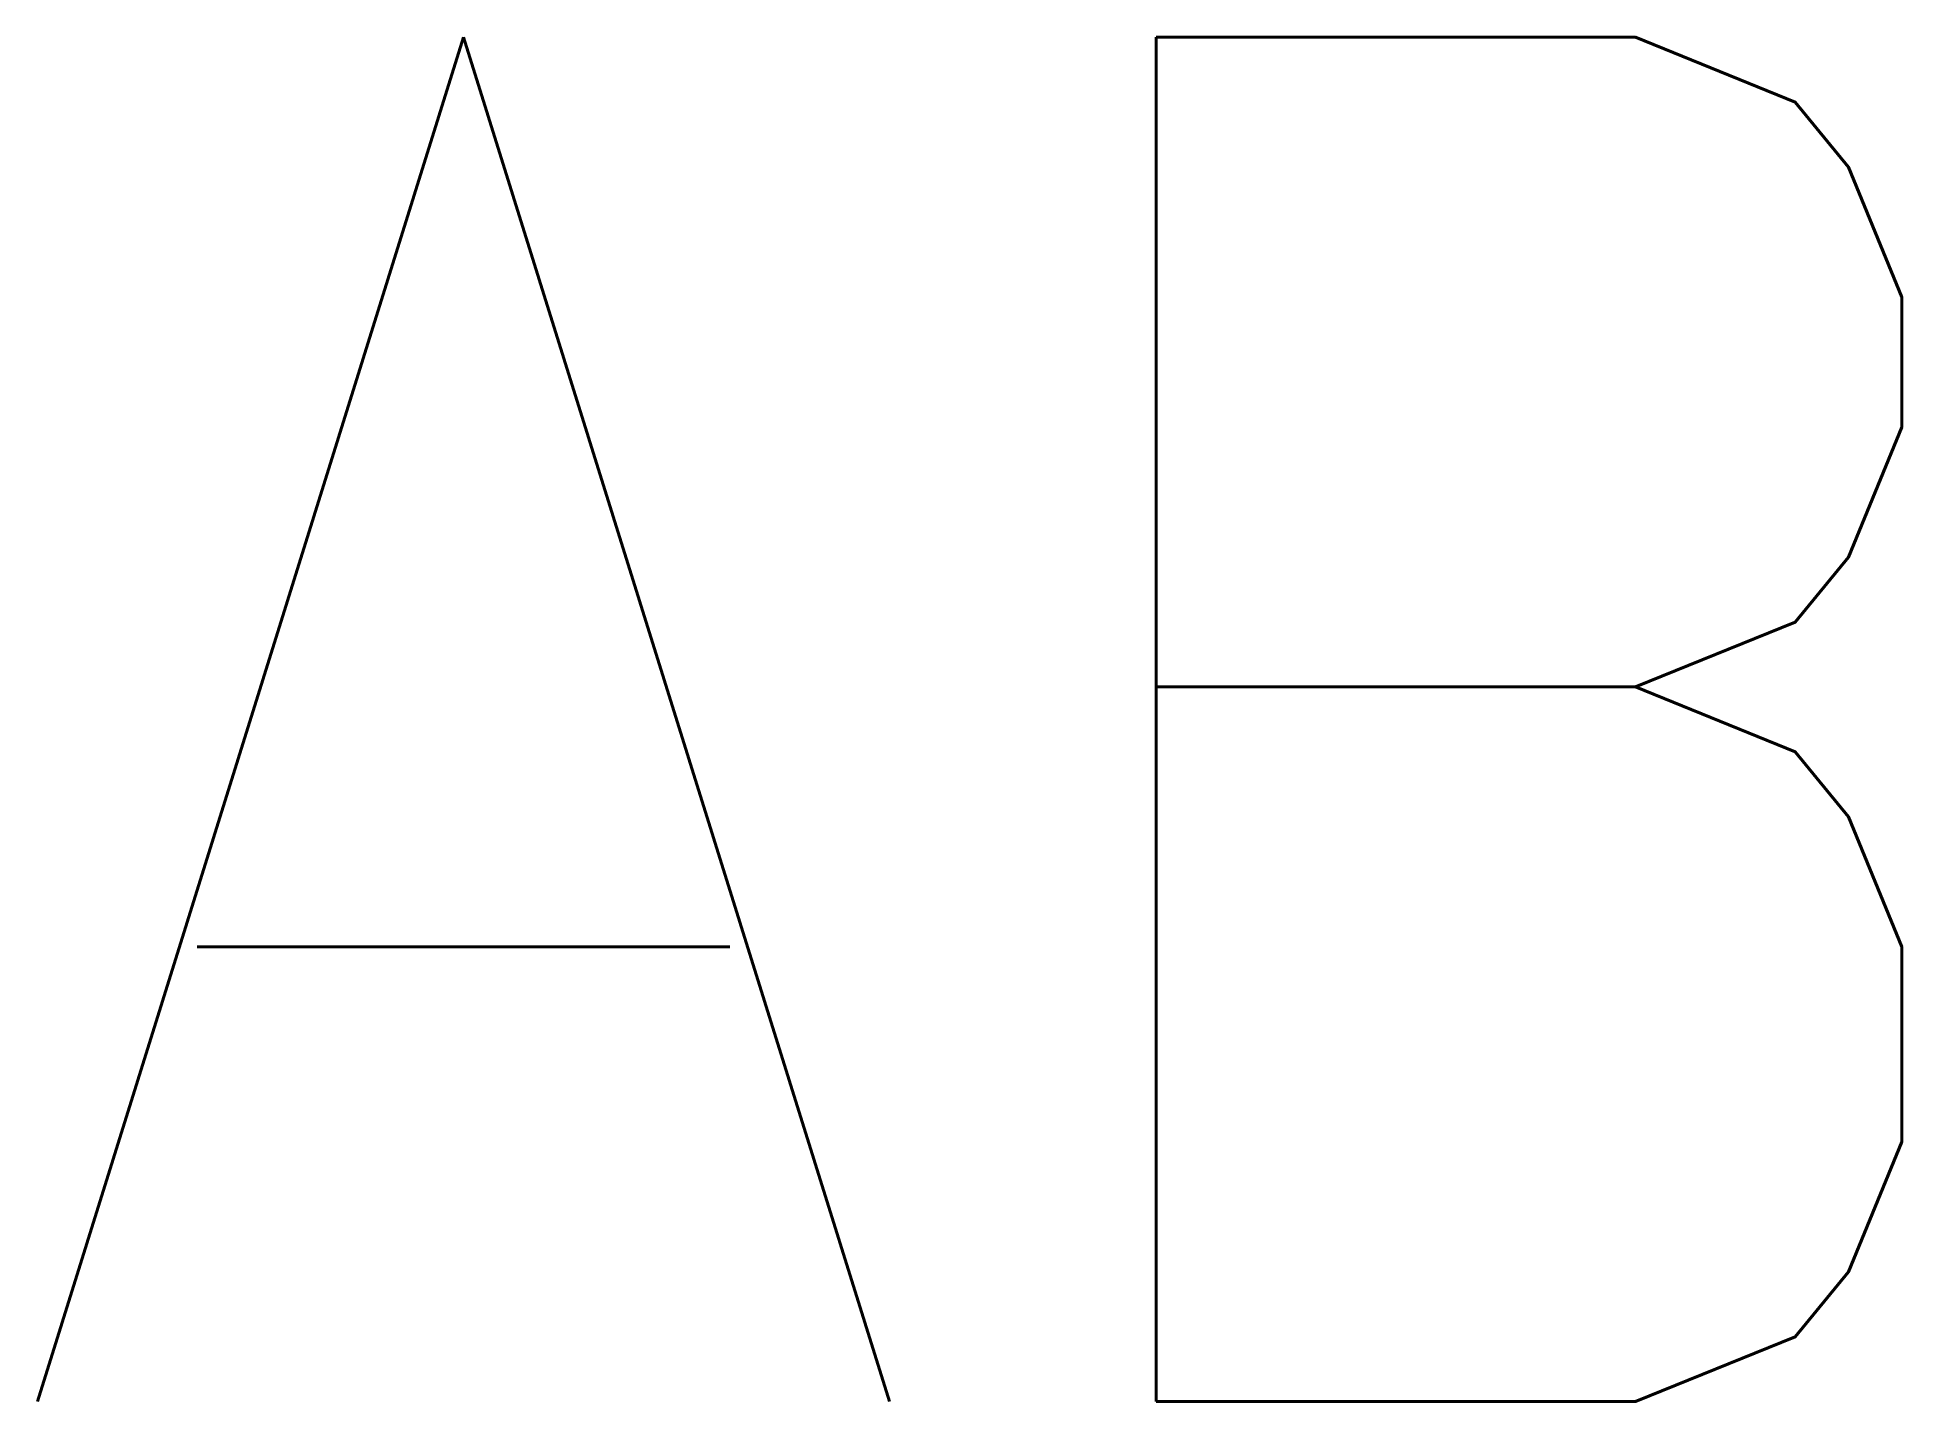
# Model space of a CAD drawing. Extents: x 0.254 to 0.39, y 13.156 to 13.256.
import ezdxf

# ---------------------------------------------------------------- set-up
doc = ezdxf.new("R2010")
doc.units = 0
doc.layers.add('250', color=7, linetype='Continuous')
doc.styles.add('textstyle11', font='Standard')

msp = doc.modelspace()

# ---------------------------------------------------------------- texts
at = {"layer": '250', "color": 18, "linetype": 'Continuous', "true_color": 0x4c0000, "insert": (0.24979, 13.15611), "char_height": 0.1, "attachment_point": 7, "line_spacing_factor": 0.753012, "style": 'textstyle11'}
msp.add_mtext('A\\FStandard|c0;B', dxfattribs=at)

doc.saveas('drawing.dxf')
